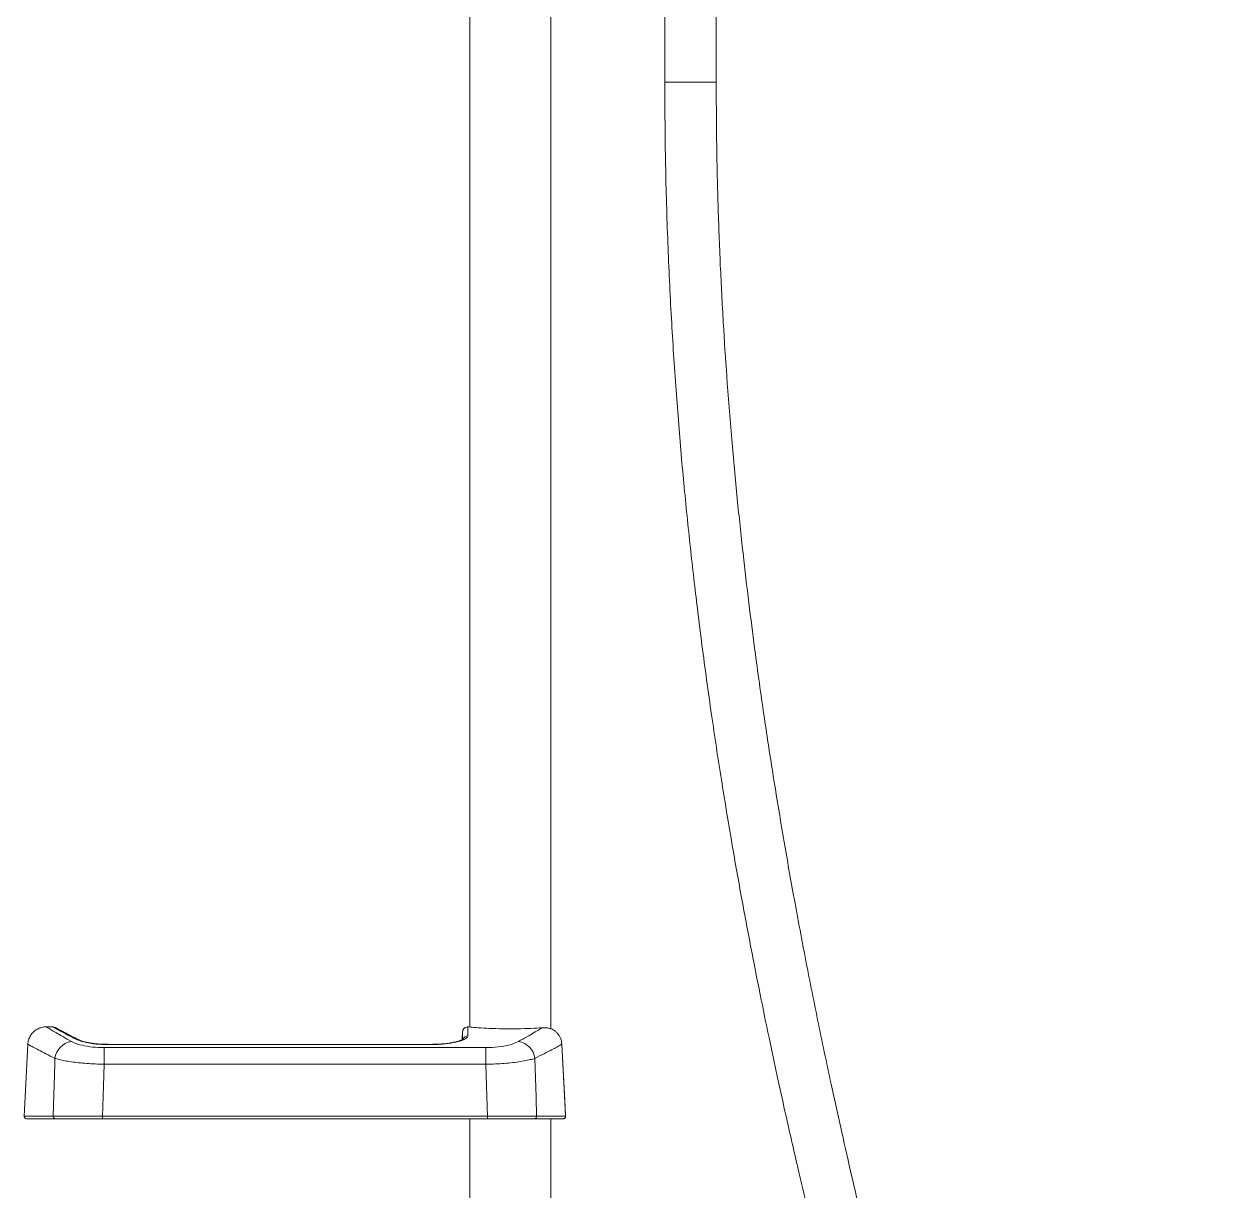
# Model space of a CAD drawing. Extents: x 1944 to 4044, y -46 to 2924.
# Drawn here: x 2534.6 to 2861.8, y 923.9 to 1241.3 of the extents above; entities that cross this region are included whole.
import ezdxf

# ---------------------------------------------------------------- set-up
doc = ezdxf.new("R2010")
doc.units = 0
doc.header["$LTSCALE"] = 23.1
doc.layers.get('0').update_dxf_attribs({"linetype": 'CONTINUOUS'})

# ---------------------------------------------------------------- blocks, each defined once
blk = doc.blocks.new('A$C7AF3309A')
at = {"color": 7, "linetype": 'Continuous', "lineweight": 15}
for p, q in [((374, 868.86), (374, 554.26)), ((396, 553.79), (396, 868.86)), ((427, 861.27), (427, 811.27)), ((441, 811.27), (441, 861.27)), ((260.6, 554.32), (258.8, 554.32)), ((373.41, 554.31), (373.41, 554.31)), ((371.95, 552.93), (371.88, 550.84)), ((253.75, 549.55), (252.73, 530.06)), ((274.48, 548.66), (274.48, 544.15)), ((274.48, 548.66), (378.32, 548.66)), ((363.87, 549.56), (275.48, 549.56)), ((363.87, 549.51), (275.48, 549.51)), ((378.32, 548.66), (378.32, 544.15)), ((399.02, 549.56), (399.02, 549.56)), ((378.32, 544.15), (274.48, 544.15)), ((274.03, 529.32), (274.03, 530.05)), ((274.03, 530.05), (378.77, 530.05)), ((378.77, 529.32), (274.03, 529.32)), ((374, 529.32), (374, 290.6)), ((378.77, 529.32), (378.77, 530.05)), ((396, 290.6), (396, 529.32)), ((400.04, 530.02), (400.04, 530.05)), ((400.04, 530.05), (400.04, 530.05))]:
    blk.add_line(p, q, dxfattribs=at)
at = {"color": 8, "linetype": 'Continuous', "lineweight": 15}
for p, q in [((441, 811.27), (427, 811.27)), ((275.48, 549.56), (275.48, 549.51)), ((363.87, 549.56), (363.87, 549.51))]:
    blk.add_line(p, q, dxfattribs=at)
at = {"color": 7, "linetype": 'Continuous', "lineweight": 15, "flags": 128}
for points in [[(400.04, 530.05), (399.85, 533.8), (399.02, 549.56)], [(400.04, 530.05), (400.03, 530.31), (399.82, 534.31), (399.02, 549.56)], [(260.66, 530.05), (261.07, 544.28), (261.11, 545.75)], [(274.48, 544.15), (274.29, 538.2), (274.03, 530.05)], [(378.77, 530.05), (378.51, 538.2), (378.32, 544.15)], [(391.69, 545.75), (391.99, 535.18), (392.14, 530.05)]]:
    blk.add_lwpolyline(points, dxfattribs=at)
at = {"color": 7, "linetype": 'Continuous', "lineweight": 15}
for centre, radius, start, end in [((260.55, 552.82), 1.5, 61.2376, 88.1103), ((373.45, 552.82), 1.5, 92.159, 179.988), ((266.43, 545.04), 5.36, 98.9953, 172.3307), ((386.37, 545.04), 5.36, 7.6693, 81.0046), ((253.43, 530.02), 0.7, 174.6888, 270), ((261.33, 529.98), 0.67, 174.1719, 266.3347), ((391.47, 529.98), 0.67, 273.6654, 5.8282)]:
    blk.add_arc(centre, radius, start, end, dxfattribs=at)
at = {"color": 8, "linetype": 'Continuous', "lineweight": 15}
for centre, radius, start, end in [((266.93, 549.76), 1.22, 62.4376, 96.279), ((373.44, 550.34), 1.5, 89.733, 153.4016)]:
    blk.add_arc(centre, radius, start, end, dxfattribs=at)
at = {"color": 7, "linetype": 'Continuous', "lineweight": 15}
for points, knots in [([(393, 95.66), (393.05, 93.31), (393.15, 88.74), (394.01, 82.1), (395.33, 75.82), (397.3, 69.19), (400.01, 62.28), (403.59, 55.19), (407.68, 48.63), (412.19, 42.59), (417.05, 37.05), (423, 31.18), (430.14, 25.2), (438.5, 19.39), (447, 14.48), (455.51, 10.39), (463.99, 7.05), (473.27, 4.11), (483.34, 1.78), (494.08, 0.3), (504.4, -0.16), (514.21, 0.34), (523.45, 1.75), (532.09, 4.02), (540.14, 7.15), (547.59, 11.14), (553.83, 15.6), (558.94, 20.27), (563.07, 24.93), (566.7, 30), (570.12, 36), (573.13, 42.97), (575.61, 50.86), (577.63, 59.9), (579.1, 70.31), (579.88, 82.32), (579.95, 95.22), (579.34, 109.03), (578.11, 123.63), (576.28, 138.65), (573.97, 153.61), (571.33, 168.1), (568.38, 182.5), (565.2, 196.69), (561.81, 210.76), (558.33, 224.48), (554.7, 238.24), (550.89, 252.24), (546.9, 266.48), (542.75, 281), (538.88, 294.33), (535.32, 306.47), (532.1, 317.36), (528.81, 328.46), (525.45, 339.77), (522.09, 351.07), (518.85, 361.99), (515.85, 372.13), (513.53, 380.02), (511.83, 385.86), (510.66, 389.86), (509.63, 393.42), (508.79, 396.31), (508.17, 398.46), (507.62, 400.36), (506.94, 402.72), (505.99, 406.04), (504.73, 410.44), (503.19, 415.87), (501.38, 422.33), (498.99, 430.89), (496.25, 440.89), (493.35, 451.65), (490.77, 461.4), (488.49, 470.23), (486.48, 478.1), (484.66, 485.38), (482.69, 493.38), (480.42, 502.78), (477.81, 513.88), (475.06, 525.97), (471.93, 540.19), (468.59, 556.09), (465.19, 573.19), (462.06, 589.82), (459.65, 603.5), (457.84, 614.33), (456.53, 622.42), (455.29, 630.37), (454.08, 638.42), (452.86, 646.89), (451.5, 656.8), (450.01, 668.39), (448.42, 681.8), (446.84, 696.49), (445.33, 712.49), (444.05, 728.46), (442.99, 744.26), (442.16, 759.72), (441.52, 776.08), (441.09, 793.37), (441.03, 805.2), (441, 811.27)], [0, 0, 0, 0, 0.006812, 0.013239, 0.019404, 0.025414, 0.033267, 0.040934, 0.048404, 0.055687, 0.062807, 0.069779, 0.079965, 0.089819, 0.099324, 0.108463, 0.117247, 0.125777, 0.136747, 0.147234, 0.157224, 0.166717, 0.17573, 0.184296, 0.192594, 0.20073, 0.208761, 0.214759, 0.220776, 0.2268, 0.232804, 0.24079, 0.248793, 0.256816, 0.267676, 0.279273, 0.291784, 0.305194, 0.31947, 0.334337, 0.349136, 0.363402, 0.37707, 0.391793, 0.40557, 0.419072, 0.432841, 0.446872, 0.461163, 0.475721, 0.490672, 0.501435, 0.512413, 0.523608, 0.535021, 0.546645, 0.557804, 0.568043, 0.577333, 0.581637, 0.585692, 0.589431, 0.592375, 0.594423, 0.595919, 0.598131, 0.601531, 0.605952, 0.611405, 0.617901, 0.625407, 0.637186, 0.647968, 0.657727, 0.666439, 0.674424, 0.681286, 0.688216, 0.698303, 0.709327, 0.721305, 0.734254, 0.751567, 0.768447, 0.784812, 0.800649, 0.808727, 0.816655, 0.824429, 0.832078, 0.840256, 0.849239, 0.861096, 0.87415, 0.888426, 0.903952, 0.920761, 0.934893, 0.949859, 0.965682, 0.982387, 1, 1, 1, 1]), ([(427, 811.27), (427.04, 803.82), (427.13, 789.22), (427.78, 767.81), (428.74, 747.33), (430.01, 727.78), (431.51, 709.13), (433.22, 691.36), (435.08, 674.47), (437.22, 657.18), (439.63, 639.61), (442.31, 621.93), (445.02, 605.5), (447.71, 590.29), (450.34, 576.29), (452.87, 563.47), (455.27, 551.79), (457.53, 541.21), (459.61, 531.73), (461.51, 523.3), (463.19, 515.99), (464.75, 509.36), (466.28, 502.91), (467.94, 496.03), (469.75, 488.66), (472.19, 478.87), (475.36, 466.38), (479.38, 450.98), (482.86, 438.01), (485.58, 427.97), (487.35, 421.52), (488.98, 415.64), (490.41, 410.49), (491.65, 406.06), (492.68, 402.39), (493.51, 399.44), (494.15, 397.19), (494.63, 395.48), (495.08, 393.91), (495.61, 392.05), (496.29, 389.64), (497.12, 386.74), (498.26, 382.73), (499.77, 377.5), (501.68, 370.88), (503.83, 363.48), (506.23, 355.24), (508.89, 346.18), (511.8, 336.31), (514.9, 325.83), (518.1, 315.02), (521.31, 304.16), (524.48, 293.4), (528.3, 280.32), (532.73, 265.01), (537.66, 247.51), (542.35, 230.31), (546.73, 213.41), (550.77, 196.83), (554.4, 180.72), (557.55, 165.26), (560.34, 149.81), (562.67, 134.44), (564.46, 119.19), (565.4, 107.13), (565.8, 97.99), (565.93, 91.53), (565.87, 85.15), (565.61, 78.57), (565.1, 72.05), (564.29, 65.51), (563.16, 59.12), (561.54, 52.62), (559.38, 46.29), (556.63, 40.38), (553.28, 35.11), (549.36, 30.47), (544.88, 26.4), (539.89, 22.9), (534.43, 19.99), (528.59, 17.67), (521.73, 15.72), (513.81, 14.37), (504.9, 13.85), (495.84, 14.22), (486.78, 15.42), (477.84, 17.39), (469.13, 20.06), (460.72, 23.39), (452.72, 27.3), (446.16, 31.18), (440.93, 34.76), (436.73, 37.95), (432.4, 41.63), (427.81, 46.05), (423.36, 51.05), (419.2, 56.59), (415.46, 62.63), (412.42, 68.88), (410.07, 75.16), (408.57, 80.62), (407.63, 85.77), (407.09, 90.58), (407.03, 93.92), (406.99, 95.66)], [0, 0, 0, 0, 0.022581, 0.044206, 0.064898, 0.084678, 0.103564, 0.121575, 0.138728, 0.155039, 0.174372, 0.192428, 0.209234, 0.224816, 0.2392, 0.252382, 0.264417, 0.275326, 0.285131, 0.293849, 0.301497, 0.30785, 0.314465, 0.321608, 0.329272, 0.337449, 0.352193, 0.368289, 0.385685, 0.392863, 0.399792, 0.40595, 0.411344, 0.415984, 0.419877, 0.422904, 0.425261, 0.426953, 0.428289, 0.430219, 0.432806, 0.435893, 0.439332, 0.445441, 0.452399, 0.46019, 0.468795, 0.478394, 0.488794, 0.499966, 0.5115, 0.522936, 0.534272, 0.545502, 0.5642, 0.582566, 0.600582, 0.618226, 0.635484, 0.652288, 0.668247, 0.683309, 0.699891, 0.715355, 0.729884, 0.736556, 0.743101, 0.7495, 0.75592, 0.763074, 0.769341, 0.775939, 0.782758, 0.789655, 0.796227, 0.802464, 0.808536, 0.814599, 0.820741, 0.826965, 0.833291, 0.839746, 0.848562, 0.857595, 0.86677, 0.876028, 0.885303, 0.894533, 0.903683, 0.912709, 0.921567, 0.926789, 0.931941, 0.93758, 0.944028, 0.951257, 0.957874, 0.965041, 0.972759, 0.978898, 0.985342, 0.989887, 0.994736, 1, 1, 1, 1]), ([(258.8, 554.29), (258.73, 554.3), (258.31, 554.35), (257.53, 554.19), (256.51, 553.84), (255.56, 553.23), (254.74, 552.39), (254.13, 551.36), (253.81, 550.38), (253.79, 549.77), (253.78, 549.55)], [0, 0, 0, 0, 0.0272858, 0.1667117, 0.3017778, 0.4503294, 0.6043166, 0.7601389, 0.9145963, 1, 1, 1, 1]), ([(267.49, 550.84), (266.97, 551.1), (265.84, 551.68), (264.44, 552.42), (263.23, 553.06), (262.31, 553.56), (261.67, 553.91), (261.33, 554.1), (261.3, 554.12), (261.29, 554.12)], [0, 0, 0, 0, 0.132897, 0.287967, 0.438996, 0.589547, 0.739125, 0.887308, 1, 1, 1, 1]), ([(373.49, 554.31), (373.46, 554.31), (373.42, 554.31), (373.4, 554.31), (373.41, 554.31), (373.39, 554.31), (373.39, 554.32)], [0, 0, 0, 0, 0.610088, 0.841074, 0.972706, 1, 1, 1, 1]), ([(373.39, 554.32), (373.4, 554.31), (373.4, 554.31), (373.43, 554.31), (373.45, 554.31), (373.45, 554.31), (373.45, 554.31)], [0, 0, 0, 0, 0.689703, 0.959218, 0.964542, 1, 1, 1, 1]), ([(373.45, 554.31), (373.45, 554.17), (373.45, 553.9), (373.45, 552.53), (373.45, 551.84)], [0, 0, 0, 0, 0.497794, 1, 1, 1, 1]), ([(393.65, 554.07), (392.68, 554.01), (390.73, 553.88), (386.91, 553.76), (382.94, 553.77), (379.19, 553.89), (376.12, 554.08), (374.12, 554.25), (373.65, 554.29), (373.45, 554.31)], [0, 0, 0, 0, 0.1478066, 0.2954583, 0.4427174, 0.5897192, 0.7372043, 0.8853055, 1, 1, 1, 1]), ([(387.21, 550.33), (388, 550.78), (389.58, 551.67), (391.41, 552.74), (392.84, 553.59), (393.38, 553.91), (393.65, 554.07)], [0, 0, 0, 0, 0.245867, 0.491714, 0.745865, 1, 1, 1, 1]), ([(396.64, 553.55), (396.46, 553.62), (396.1, 553.77), (395.1, 554.06), (394.15, 554.07), (393.65, 554.07)], [0, 0, 0, 0, 0.314223, 0.638778, 1, 1, 1, 1]), ([(397.18, 553.18), (397.1, 553.24), (396.97, 553.34), (396.81, 553.45), (396.72, 553.5), (396.67, 553.53), (396.65, 553.54), (396.64, 553.55)], [0, 0, 0, 0, 0.34429, 0.598429, 0.791962, 0.846491, 1, 1, 1, 1]), ([(399.02, 549.56), (398.94, 550.12), (398.77, 551.23), (398, 552.45), (397.38, 553), (397.18, 553.18)], [0, 0, 0, 0, 0.402766, 0.805537, 1, 1, 1, 1]), ([(265.59, 550.33), (265.83, 550.21), (266.56, 549.84), (268.41, 549.27), (271.26, 548.76), (273.41, 548.69), (274.48, 548.66)], [0, 0, 0, 0, 0.141745, 0.4356, 0.718907, 1, 1, 1, 1]), ([(267.5, 550.83), (267.33, 550.92), (267, 551.08), (266.73, 551.23), (266.6, 551.29)], [0, 0, 0, 0, 0.5100365, 1, 1, 1, 1]), ([(275.48, 549.51), (274.42, 549.53), (272.32, 549.59), (269.52, 550.04), (267.72, 550.53), (267.02, 550.86), (266.8, 550.96)], [0, 0, 0, 0, 0.285896, 0.572318, 0.864993, 1, 1, 1, 1]), ([(272.85, 549.67), (272.82, 549.68), (272.26, 549.71), (271.25, 549.85), (269.89, 550.07), (268.76, 550.35), (267.93, 550.63), (267.62, 550.78), (267.49, 550.84)], [0, 0, 0, 0, 0.011534, 0.221641, 0.432046, 0.641664, 0.851306, 1, 1, 1, 1]), ([(373.45, 551.84), (373.34, 551.61), (373.12, 551.15), (371.43, 550.44), (368.95, 549.86), (366.26, 549.55), (364.52, 549.52), (363.87, 549.51)], [0, 0, 0, 0, 0.2192801, 0.4379508, 0.6570399, 0.8725901, 1, 1, 1, 1]), ([(367.1, 549.74), (366.86, 549.71), (366.12, 549.63), (365.01, 549.57), (364.16, 549.57), (363.87, 549.57)], [0, 0, 0, 0, 0.238116, 0.736947, 1, 1, 1, 1]), ([(372.16, 551), (372.15, 551), (372.13, 550.98), (371.84, 550.8), (371.28, 550.57), (370.42, 550.3), (369.28, 550.04), (368.15, 549.84), (367.37, 549.77), (367.1, 549.74)], [0, 0, 0, 0, 0.09357, 0.224682, 0.373252, 0.541489, 0.720693, 0.904086, 1, 1, 1, 1]), ([(371.95, 551.01), (371.95, 551.23), (371.95, 551.87), (371.95, 552.48), (371.95, 552.87), (371.95, 552.83), (371.95, 552.82)], [0, 0, 0, 0, 0.173153, 0.510023, 0.851481, 1, 1, 1, 1]), ([(378.32, 548.66), (378.62, 548.66), (380.04, 548.68), (382.58, 548.91), (385.46, 549.52), (386.62, 550.06), (387.21, 550.33)], [0, 0, 0, 0, 0.079894, 0.374809, 0.685511, 1, 1, 1, 1]), ([(275.48, 549.57), (275.1, 549.57), (274.21, 549.57), (273.35, 549.64), (272.85, 549.67)], [0, 0, 0, 0, 0.423024, 1, 1, 1, 1]), ([(399.02, 549.56), (398.91, 549.51), (398.7, 549.39), (397.71, 548.86), (396.25, 548.09), (394.28, 547.07), (392.55, 546.19), (391.69, 545.75)], [0, 0, 0, 0, 0.199158, 0.395905, 0.592665, 0.796323, 1, 1, 1, 1]), ([(274.48, 544.15), (273.68, 544.16), (272.08, 544.2), (269.75, 544.34), (267.55, 544.54), (265.52, 544.79), (263.74, 545.09), (262.22, 545.42), (261.47, 545.64), (261.11, 545.75)], [0, 0, 0, 0, 0.143541, 0.287087, 0.429786, 0.5725, 0.717475, 0.862464, 1, 1, 1, 1]), ([(391.69, 545.75), (391.28, 545.63), (390.46, 545.39), (388.77, 545.04), (386.79, 544.72), (384.56, 544.46), (382.16, 544.28), (380.06, 544.18), (378.77, 544.16), (378.32, 544.15)], [0, 0, 0, 0, 0.153812, 0.30761, 0.462965, 0.618299, 0.768461, 0.918613, 1, 1, 1, 1]), ([(260.66, 530.05), (260.88, 530.05), (261.49, 530.06), (262.79, 530.06), (264.62, 530.06), (266.73, 530.06), (269.05, 530.06), (271.5, 530.06), (273.19, 530.05), (274.03, 530.05)], [0, 0, 0, 0, 0.081907, 0.234868, 0.387829, 0.540876, 0.693923, 0.846961, 1, 1, 1, 1]), ([(378.77, 530.05), (379.22, 530.05), (380.51, 530.06), (382.62, 530.06), (385.01, 530.06), (387.22, 530.06), (389.19, 530.06), (390.88, 530.06), (391.72, 530.05), (392.14, 530.05)], [0, 0, 0, 0, 0.081904, 0.234866, 0.387827, 0.540875, 0.693922, 0.846961, 1, 1, 1, 1]), ([(261.29, 529.32), (260.52, 529.32), (258.99, 529.32), (257.12, 529.32), (255.6, 529.32), (254.4, 529.32), (253.68, 529.32), (253.36, 529.32), (253.44, 529.32), (253.45, 529.32)], [0, 0, 0, 0, 0.155721, 0.311441, 0.470596, 0.629751, 0.807326, 0.984901, 1, 1, 1, 1]), ([(274.03, 529.32), (273.22, 529.32), (271.62, 529.32), (269.28, 529.32), (267.07, 529.32), (265.06, 529.32), (263.32, 529.32), (262.08, 529.32), (261.49, 529.32), (261.29, 529.32)], [0, 0, 0, 0, 0.15304, 0.306079, 0.459124, 0.612169, 0.76513, 0.918091, 1, 1, 1, 1]), ([(391.51, 529.32), (391.11, 529.32), (390.32, 529.32), (388.7, 529.32), (386.83, 529.32), (384.72, 529.32), (382.44, 529.32), (380.43, 529.32), (379.2, 529.32), (378.77, 529.32)], [0, 0, 0, 0, 0.153041, 0.30608, 0.459126, 0.612171, 0.765132, 0.918094, 1, 1, 1, 1]), ([(399.34, 529.32), (399.12, 529.32), (398.78, 529.32), (397.35, 529.32), (395.84, 529.32), (393.93, 529.32), (392.32, 529.32), (391.51, 529.32)], [0, 0, 0, 0, 0.305603, 0.477182, 0.648762, 0.82438, 1, 1, 1, 1]), ([(392.14, 530.05), (393.19, 530.05), (395.31, 530.05), (397.59, 530.05), (398.78, 530.05), (399.56, 530.05), (399.91, 530.05), (400.02, 530.05), (400.04, 530.05)], [0, 0, 0, 0, 0.229733, 0.460056, 0.689783, 0.737514, 0.928595, 1, 1, 1, 1]), ([(399.34, 529.32), (399.34, 529.32), (399.42, 529.32), (399.6, 529.35), (399.81, 529.48), (399.95, 529.66), (400.03, 529.84), (400.04, 529.96), (400.04, 530.02)], [0, 0, 0, 0, 0.00484, 0.225656, 0.480764, 0.681609, 0.83602, 1, 1, 1, 1])]:
    blk.add_open_spline(points, degree=3, knots=knots, dxfattribs=at)
at = {"color": 8, "linetype": 'Continuous', "lineweight": 15}
for points, knots in [([(258.8, 554.28), (258.78, 554.29), (258.74, 554.32), (259.13, 554.08), (259.97, 553.58), (261.35, 552.77), (263.17, 551.7), (264.78, 550.79), (265.59, 550.33)], [0, 0, 0, 0, 0.072571, 0.247302, 0.432321, 0.617351, 0.808668, 1, 1, 1, 1]), ([(266.8, 550.96), (266.11, 551.32), (264.73, 552.04), (263.1, 552.92), (261.82, 553.61), (260.99, 554.07), (260.57, 554.3), (260.59, 554.29), (260.6, 554.29)], [0, 0, 0, 0, 0.178748, 0.357485, 0.541442, 0.725389, 0.901776, 1, 1, 1, 1]), ([(261.11, 545.75), (260.27, 546.18), (258.6, 547.02), (256.63, 548.05), (255.11, 548.85), (254.18, 549.35), (253.76, 549.57), (253.79, 549.55), (253.81, 549.55)], [0, 0, 0, 0, 0.185083, 0.370152, 0.561547, 0.75293, 0.922247, 1, 1, 1, 1]), ([(252.85, 530.05), (252.83, 530.05), (252.78, 530.05), (253.42, 530.05), (254.39, 530.05), (255.55, 530.05), (257.68, 530.05), (259.67, 530.05), (260.66, 530.05)], [0, 0, 0, 0, 0.1302725, 0.3702169, 0.4150398, 0.5944809, 0.7972398, 1, 1, 1, 1])]:
    blk.add_open_spline(points, degree=3, knots=knots, dxfattribs=at)

msp = doc.modelspace()

# ---------------------------------------------------------------- block references
at = {"lineweight": 15}
msp.add_blockref('A$C7AF3309A', (2281.88, 414.17), dxfattribs=at)

doc.saveas('drawing.dxf')
